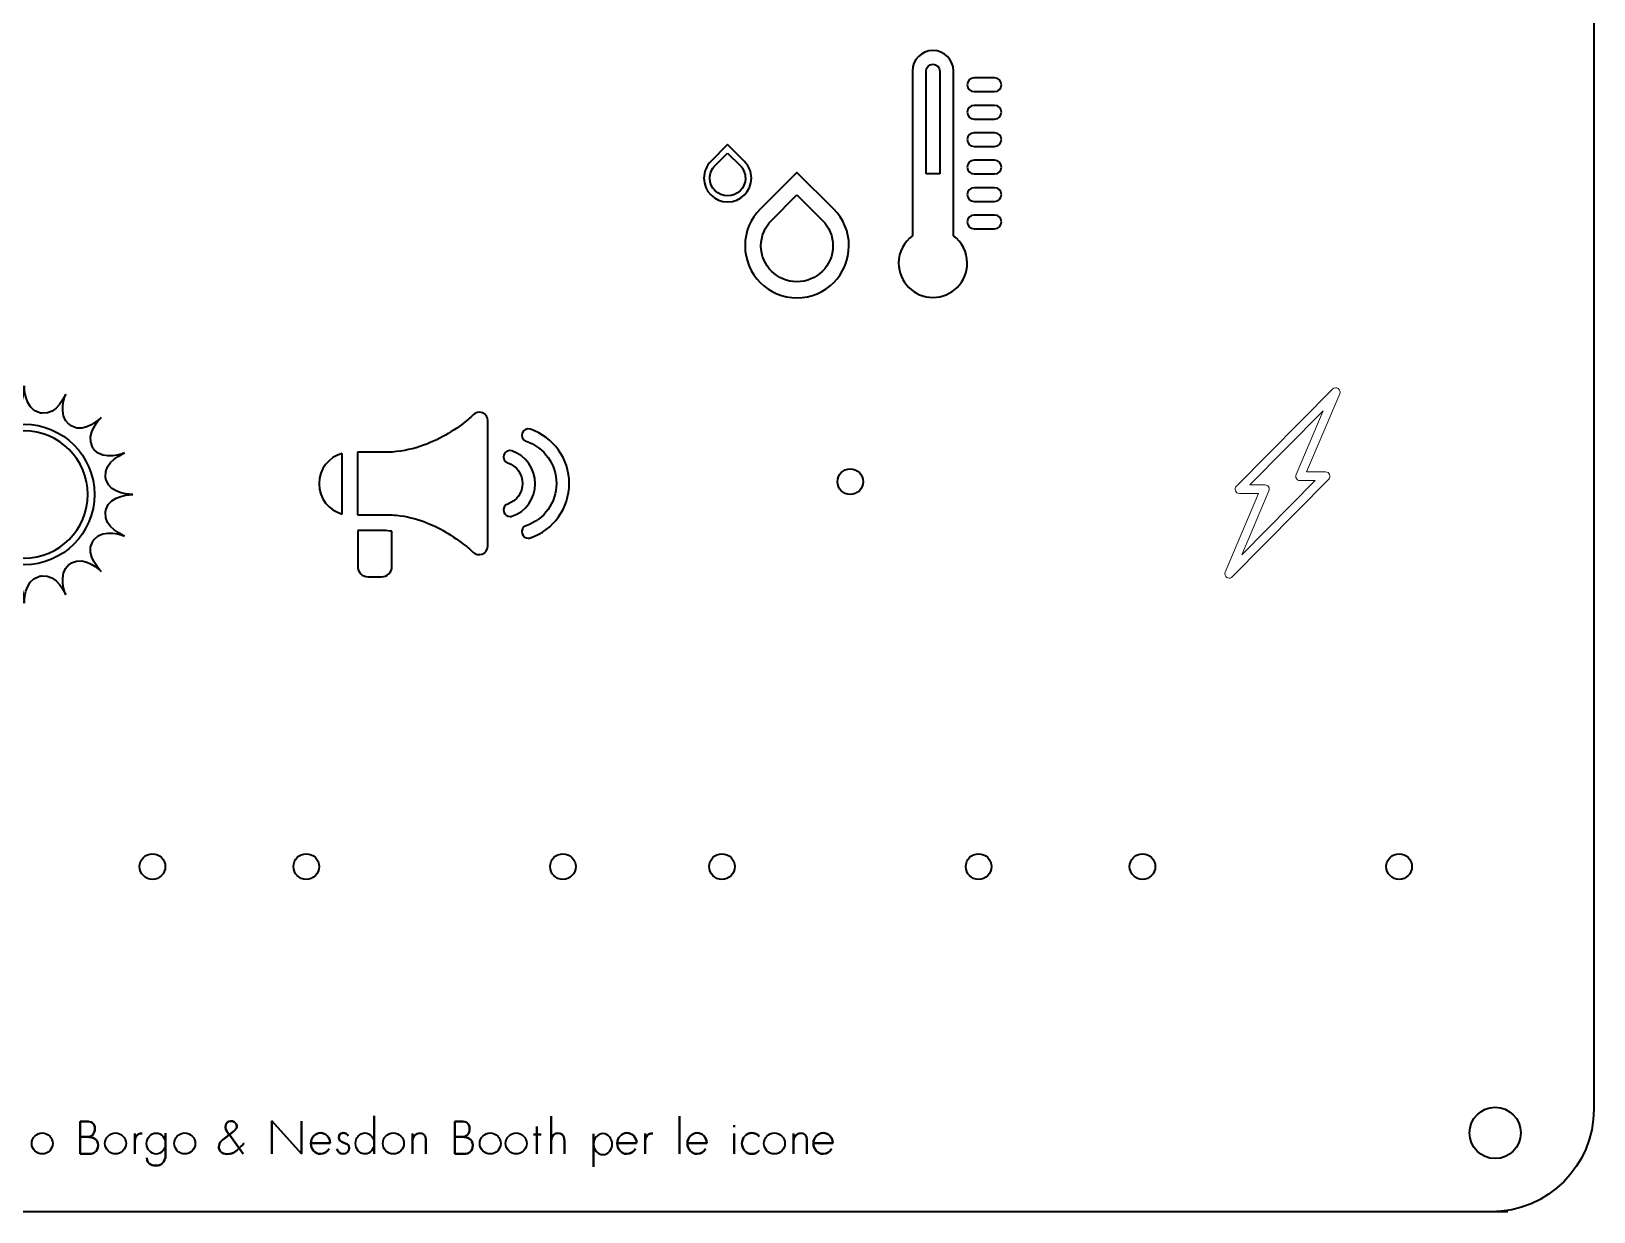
# Model space of a CAD drawing. Header units: inches. Extents: x 0 to 9.7, y -5.9 to 6.4.
# Drawn here: x 4.861 to 9.654, y -5.906 to -2.283 of the extents above; entities that cross this region are included whole.
import ezdxf

# ---------------------------------------------------------------- set-up
doc = ezdxf.new("R2010")
doc.units = ezdxf.units.IN
doc.header["$MEASUREMENT"] = 0
doc.layers.add('Livello 1', color=7, linetype='Continuous')

# ---------------------------------------------------------------- blocks, each defined once
blk = doc.blocks.new('block 3')
at = {"layer": 'Livello 1', "color": 250, "lineweight": 35}
for points in [[(7.5639, -2.4055), (7.5639, -2.9107)], [(7.606, -2.7212), (7.606, -2.4055)], [(7.6481, -2.4055), (7.6481, -2.7212)], [(7.6902, -2.9107), (7.6902, -2.4055)], [(7.8164, -2.4265), (7.7533, -2.4265)], [(7.7533, -2.4686), (7.8164, -2.4686)], [(7.8164, -2.5107), (7.7533, -2.5107)], [(7.7533, -2.5528), (7.8164, -2.5528)], [(6.9971, -2.6311), (6.9457, -2.6826)], [(7.0486, -2.6826), (6.9971, -2.6311)], [(7.8164, -2.5949), (7.7533, -2.5949)], [(6.9587, -2.6956), (6.9971, -2.6571)], [(6.9971, -2.6571), (7.0356, -2.6956)], [(7.7533, -2.637), (7.8164, -2.637)], [(7.8164, -2.6791), (7.7533, -2.6791)], [(7.2099, -2.7163), (7.0973, -2.8289)], [(7.3225, -2.8289), (7.2099, -2.7163)], [(7.6481, -2.7212), (7.606, -2.7212)], [(7.7533, -2.7212), (7.8164, -2.7212)], [(7.8164, -2.7633), (7.7533, -2.7633)], [(7.132, -2.8635), (7.2099, -2.7856)], [(7.2099, -2.7856), (7.2879, -2.8635)], [(7.7533, -2.8054), (7.8164, -2.8054)], [(7.8164, -2.8474), (7.7533, -2.8474)], [(7.7533, -2.8895), (7.8164, -2.8895)]]:
    blk.add_lwpolyline(points, dxfattribs=at)
for points in [[(7.627, -2.3424), (7.5922, -2.3424), (7.5639, -2.3707), (7.5639, -2.4055)], [(7.6902, -2.4055), (7.6902, -2.3707), (7.6618, -2.3424), (7.627, -2.3424)], [(7.606, -2.4055), (7.606, -2.3939), (7.6154, -2.3845), (7.627, -2.3845)], [(7.627, -2.3845), (7.6386, -2.3845), (7.6481, -2.3939), (7.6481, -2.4055)], [(7.7533, -2.4265), (7.7417, -2.4265), (7.7322, -2.436), (7.7322, -2.4476)], [(7.8375, -2.4476), (7.8375, -2.436), (7.8281, -2.4265), (7.8164, -2.4265)], [(7.7322, -2.4476), (7.7322, -2.4592), (7.7417, -2.4686), (7.7533, -2.4686)], [(7.8164, -2.4686), (7.8281, -2.4686), (7.8375, -2.4592), (7.8375, -2.4476)], [(7.7533, -2.5107), (7.7417, -2.5107), (7.7322, -2.5201), (7.7322, -2.5318)], [(7.7322, -2.5318), (7.7322, -2.5434), (7.7417, -2.5528), (7.7533, -2.5528)], [(7.8375, -2.5318), (7.8375, -2.5201), (7.8281, -2.5107), (7.8164, -2.5107)], [(7.8164, -2.5528), (7.8281, -2.5528), (7.8375, -2.5434), (7.8375, -2.5318)], [(7.7533, -2.5949), (7.7417, -2.5949), (7.7322, -2.6043), (7.7322, -2.6159)], [(7.7322, -2.6159), (7.7322, -2.6276), (7.7417, -2.637), (7.7533, -2.637)], [(7.8375, -2.6159), (7.8375, -2.6043), (7.8281, -2.5949), (7.8164, -2.5949)], [(7.8164, -2.637), (7.8281, -2.637), (7.8375, -2.6276), (7.8375, -2.6159)], [(6.9457, -2.6826), (6.9319, -2.6963), (6.9243, -2.7146), (6.9243, -2.7341)], [(7.07, -2.7341), (7.07, -2.7146), (7.0624, -2.6963), (7.0486, -2.6826)], [(7.7533, -2.6791), (7.7417, -2.6791), (7.7322, -2.6885), (7.7322, -2.7001)], [(7.8375, -2.7001), (7.8375, -2.6885), (7.8281, -2.6791), (7.8164, -2.6791)], [(6.9426, -2.7341), (6.9426, -2.7196), (6.9483, -2.7059), (6.9587, -2.6956)], [(7.0356, -2.6956), (7.0459, -2.7059), (7.0516, -2.7196), (7.0516, -2.7341)], [(7.7322, -2.7001), (7.7322, -2.7118), (7.7417, -2.7212), (7.7533, -2.7212)], [(7.8164, -2.7212), (7.8281, -2.7212), (7.8375, -2.7118), (7.8375, -2.7001)], [(6.9243, -2.7341), (6.9243, -2.7743), (6.9569, -2.807), (6.9971, -2.807)], [(6.9971, -2.7886), (6.9671, -2.7886), (6.9426, -2.7642), (6.9426, -2.7341)], [(6.9971, -2.807), (7.0373, -2.807), (7.07, -2.7743), (7.07, -2.7341)], [(7.0516, -2.7341), (7.0516, -2.7642), (7.0272, -2.7886), (6.9971, -2.7886)], [(7.7533, -2.7633), (7.7417, -2.7633), (7.7322, -2.7727), (7.7322, -2.7843)], [(7.8375, -2.7843), (7.8375, -2.7727), (7.8281, -2.7633), (7.8164, -2.7633)], [(7.7322, -2.7843), (7.7322, -2.7959), (7.7417, -2.8054), (7.7533, -2.8054)], [(7.8164, -2.8054), (7.8281, -2.8054), (7.8375, -2.7959), (7.8375, -2.7843)], [(7.0973, -2.8289), (7.0672, -2.859), (7.0505, -2.899), (7.0505, -2.9417)], [(7.0995, -2.9417), (7.0995, -2.9122), (7.1111, -2.8844), (7.132, -2.8635)], [(7.2879, -2.8635), (7.3088, -2.8844), (7.3203, -2.9122), (7.3203, -2.9417)], [(7.3693, -2.9417), (7.3693, -2.899), (7.3527, -2.859), (7.3225, -2.8289)], [(7.7533, -2.8474), (7.7417, -2.8474), (7.7322, -2.8569), (7.7322, -2.8685)], [(7.7322, -2.8685), (7.7322, -2.8801), (7.7417, -2.8895), (7.7533, -2.8895)], [(7.8375, -2.8685), (7.8375, -2.8569), (7.8281, -2.8474), (7.8164, -2.8474)], [(7.8164, -2.8895), (7.8281, -2.8895), (7.8375, -2.8801), (7.8375, -2.8685)], [(7.5639, -2.9107), (7.5384, -2.9299), (7.5218, -2.9604), (7.5218, -2.9948)], [(7.7322, -2.9948), (7.7322, -2.9604), (7.7157, -2.9299), (7.6902, -2.9107)], [(7.0505, -2.9417), (7.0505, -3.0296), (7.1221, -3.1011), (7.2099, -3.1011)], [(7.2099, -3.0521), (7.1491, -3.0521), (7.0995, -3.0026), (7.0995, -2.9417)], [(7.2099, -3.1011), (7.2978, -3.1011), (7.3693, -3.0296), (7.3693, -2.9417)], [(7.3203, -2.9417), (7.3203, -3.0025), (7.2708, -3.0521), (7.2099, -3.0521)], [(7.5218, -2.9948), (7.5218, -3.0529), (7.5689, -3.1), (7.627, -3.1)], [(7.627, -3.1), (7.6851, -3.1), (7.7322, -3.0529), (7.7322, -2.9948)], [(7.3341, -3.6654), (7.3341, -3.6436), (7.3518, -3.626), (7.3735, -3.626)], [(7.3735, -3.626), (7.3953, -3.626), (7.4129, -3.6436), (7.4129, -3.6654)], [(7.3735, -3.7047), (7.3518, -3.7047), (7.3341, -3.6871), (7.3341, -3.6654)], [(7.4129, -3.6654), (7.4129, -3.6871), (7.3953, -3.7047), (7.3735, -3.7047)], [(6.9404, -4.8465), (6.9404, -4.8247), (6.9581, -4.8071), (6.9798, -4.8071)], [(6.9798, -4.8071), (7.0016, -4.8071), (7.0192, -4.8247), (7.0192, -4.8465)], [(7.7278, -4.8465), (7.7278, -4.8247), (7.7455, -4.8071), (7.7672, -4.8071)], [(7.7672, -4.8071), (7.789, -4.8071), (7.8066, -4.8247), (7.8066, -4.8465)], [(6.9798, -4.8858), (6.9581, -4.8858), (6.9404, -4.8682), (6.9404, -4.8465)], [(7.0192, -4.8465), (7.0192, -4.8682), (7.0016, -4.8858), (6.9798, -4.8858)], [(7.7672, -4.8858), (7.7455, -4.8858), (7.7278, -4.8682), (7.7278, -4.8465)], [(7.8066, -4.8465), (7.8066, -4.8682), (7.789, -4.8858), (7.7672, -4.8858)]]:
    blk.add_open_spline(points, degree=3, dxfattribs=at)
blk = doc.blocks.new('block 5')
at = {"layer": 'Livello 1', "color": 250, "lineweight": 35}
for points in [[(4.4057, -4.8465), (4.4057, -4.8247), (4.4234, -4.8071), (4.4451, -4.8071)], [(4.4451, -4.8071), (4.4668, -4.8071), (4.4845, -4.8247), (4.4845, -4.8465)], [(5.1931, -4.8465), (5.1931, -4.8247), (5.2108, -4.8071), (5.2325, -4.8071)], [(5.2325, -4.8071), (5.2542, -4.8071), (5.2719, -4.8247), (5.2719, -4.8465)], [(4.4451, -4.8858), (4.4234, -4.8858), (4.4057, -4.8682), (4.4057, -4.8465)], [(4.4845, -4.8465), (4.4845, -4.8682), (4.4668, -4.8858), (4.4451, -4.8858)], [(5.2325, -4.8858), (5.2108, -4.8858), (5.1931, -4.8682), (5.1931, -4.8465)], [(5.2719, -4.8465), (5.2719, -4.8682), (5.2542, -4.8858), (5.2325, -4.8858)]]:
    blk.add_open_spline(points, degree=3, dxfattribs=at)
blk = doc.blocks.new('block 6')
at = {"layer": 'Livello 1', "color": 250, "lineweight": 35}
for points in [[(4.7111, -3.3964), (4.7111, -3.3964), (4.7381, -3.4616), (4.7013, -3.4895)], [(4.7846, -3.4551), (4.7382, -3.4618), (4.7111, -3.3964), (4.7111, -3.3964)], [(4.8388, -3.371), (4.8388, -3.371), (4.8388, -3.4415), (4.7942, -3.4532)], [(4.8842, -3.4534), (4.8388, -3.4418), (4.8388, -3.371), (4.8388, -3.371)], [(4.9665, -3.3964), (4.9665, -3.3964), (4.9395, -3.4616), (4.8938, -3.4553)], [(4.9769, -3.4899), (4.9394, -3.4618), (4.9665, -3.3964), (4.9665, -3.3964)], [(4.6028, -3.4687), (4.6028, -3.4687), (4.6527, -3.5186), (4.6294, -3.5585)], [(4.6932, -3.4949), (4.6529, -3.5188), (4.6028, -3.4687), (4.6028, -3.4687)], [(4.6231, -3.7047), (4.6231, -3.5858), (4.7199, -3.489), (4.8388, -3.489)], [(4.6976, -3.4923), (4.6961, -3.4931), (4.6946, -3.494), (4.6932, -3.4949)], [(4.7013, -3.4895), (4.7001, -3.4904), (4.6989, -3.4913), (4.6976, -3.4923)], [(4.7897, -3.4544), (4.788, -3.4546), (4.7862, -3.4549), (4.7846, -3.4551)], [(4.7942, -3.4532), (4.7927, -3.4536), (4.7912, -3.454), (4.7897, -3.4544)], [(4.8388, -3.489), (4.9577, -3.489), (5.0545, -3.5858), (5.0545, -3.7047)], [(4.8892, -3.4547), (4.8875, -3.4542), (4.8858, -3.4538), (4.8842, -3.4534)], [(4.8938, -3.4553), (4.8923, -3.4551), (4.8908, -3.4549), (4.8892, -3.4547)], [(4.9812, -3.4931), (4.9798, -3.492), (4.9783, -3.4909), (4.9769, -3.4899)], [(4.9851, -3.4953), (4.9838, -3.4946), (4.9825, -3.4938), (4.9812, -3.4931)], [(5.0748, -3.4687), (5.0748, -3.4687), (5.0249, -3.5186), (4.9851, -3.4953)], [(5.0486, -3.5591), (5.0247, -3.5188), (5.0748, -3.4687), (5.0748, -3.4687)], [(4.8388, -3.5094), (4.7311, -3.5094), (4.6434, -3.597), (4.6434, -3.7047)], [(5.0341, -3.7047), (5.0341, -3.597), (4.9465, -3.5094), (4.8388, -3.5094)], [(4.6239, -3.5666), (4.5959, -3.6041), (4.5305, -3.577), (4.5305, -3.577)], [(4.5305, -3.577), (4.5305, -3.577), (4.5957, -3.604), (4.5894, -3.6497)], [(4.6269, -3.5626), (4.6259, -3.5639), (4.6249, -3.5653), (4.6239, -3.5666)], [(4.6294, -3.5585), (4.6286, -3.5598), (4.6278, -3.5612), (4.6269, -3.5626)], [(5.0512, -3.5634), (5.0503, -3.562), (5.0495, -3.5605), (5.0486, -3.5591)], [(5.0541, -3.5672), (5.0531, -3.566), (5.0522, -3.5647), (5.0512, -3.5634)], [(5.1471, -3.577), (5.1471, -3.577), (5.0819, -3.604), (5.0541, -3.5672)], [(5.0884, -3.6505), (5.0817, -3.6041), (5.1471, -3.577), (5.1471, -3.577)], [(4.5875, -3.6593), (4.5759, -3.7047), (4.5051, -3.7047), (4.5051, -3.7047)], [(4.5887, -3.6543), (4.5883, -3.656), (4.5879, -3.6577), (4.5875, -3.6593)], [(4.5894, -3.6497), (4.5892, -3.6513), (4.5889, -3.6528), (4.5887, -3.6543)], [(5.0891, -3.6556), (5.0889, -3.6539), (5.0886, -3.6522), (5.0884, -3.6505)], [(5.0903, -3.6601), (5.0899, -3.6586), (5.0895, -3.6571), (5.0891, -3.6556)], [(5.1725, -3.7047), (5.1725, -3.7047), (5.102, -3.7047), (5.0903, -3.6601)], [(4.5051, -3.7047), (4.5051, -3.7047), (4.5756, -3.7047), (4.5873, -3.7494)], [(4.8388, -3.9204), (4.7199, -3.9204), (4.6231, -3.8236), (4.6231, -3.7047)], [(4.6434, -3.7047), (4.6434, -3.8125), (4.7311, -3.9001), (4.8388, -3.9001)], [(4.8388, -3.9001), (4.9465, -3.9001), (5.0341, -3.8125), (5.0341, -3.7047)], [(5.0545, -3.7047), (5.0545, -3.8237), (4.9577, -3.9204), (4.8388, -3.9204)], [(5.0901, -3.7501), (5.1017, -3.7047), (5.1725, -3.7047), (5.1725, -3.7047)], [(4.5892, -3.759), (4.5959, -3.8053), (4.5305, -3.8324), (4.5305, -3.8324)], [(4.5873, -3.7494), (4.5877, -3.7509), (4.5881, -3.7524), (4.5885, -3.7539)], [(4.5885, -3.7539), (4.5887, -3.7556), (4.589, -3.7573), (4.5892, -3.759)], [(5.1471, -3.8324), (5.1471, -3.8324), (5.0819, -3.8054), (5.0882, -3.7597)], [(5.0882, -3.7597), (5.0884, -3.7582), (5.0887, -3.7566), (5.0889, -3.7551)], [(5.0889, -3.7551), (5.0893, -3.7534), (5.0897, -3.7518), (5.0901, -3.7501)], [(4.5305, -3.8324), (4.5305, -3.8324), (4.5957, -3.8054), (4.6235, -3.8422)], [(5.0537, -3.8429), (5.0817, -3.8053), (5.1471, -3.8324), (5.1471, -3.8324)], [(4.629, -3.8504), (4.6529, -3.8906), (4.6028, -3.9407), (4.6028, -3.9407)], [(4.6235, -3.8422), (4.6245, -3.8435), (4.6254, -3.8447), (4.6264, -3.846)], [(4.6264, -3.846), (4.6272, -3.8474), (4.6281, -3.8489), (4.629, -3.8504)], [(5.0748, -3.9407), (5.0748, -3.9407), (5.0249, -3.8908), (5.0482, -3.851)], [(5.0482, -3.851), (5.049, -3.8497), (5.0498, -3.8483), (5.0506, -3.847)], [(5.0506, -3.847), (5.0516, -3.8456), (5.0526, -3.8442), (5.0537, -3.8429)], [(4.6028, -3.9407), (4.6028, -3.9407), (4.6527, -3.8908), (4.6925, -3.9141)], [(4.6925, -3.9141), (4.6939, -3.9149), (4.6953, -3.9157), (4.6966, -3.9166)], [(4.6966, -3.9166), (4.698, -3.9176), (4.6993, -3.9186), (4.7007, -3.9196)], [(4.7007, -3.9196), (4.7382, -3.9476), (4.7111, -4.013), (4.7111, -4.013)], [(4.9665, -4.013), (4.9665, -4.013), (4.9395, -3.9479), (4.9763, -3.92)], [(4.9763, -3.92), (4.9775, -3.919), (4.9788, -3.9181), (4.98, -3.9172)], [(4.98, -3.9172), (4.9815, -3.9163), (4.9829, -3.9154), (4.9844, -3.9146)], [(4.9844, -3.9146), (5.0247, -3.8906), (5.0748, -3.9407), (5.0748, -3.9407)], [(4.7111, -4.013), (4.7111, -4.013), (4.7381, -3.9479), (4.7838, -3.9542)], [(4.7838, -3.9542), (4.7853, -3.9544), (4.7868, -3.9546), (4.7884, -3.9548)], [(4.7884, -3.9548), (4.79, -3.9552), (4.7917, -3.9557), (4.7934, -3.9561)], [(4.7934, -3.9561), (4.8388, -3.9676), (4.8388, -4.0384), (4.8388, -4.0384)], [(4.8388, -4.0384), (4.8388, -4.0384), (4.8388, -3.9679), (4.8834, -3.9562)], [(4.8834, -3.9562), (4.8849, -3.9558), (4.8864, -3.9554), (4.8879, -3.955)], [(4.8879, -3.955), (4.8897, -3.9548), (4.8913, -3.9546), (4.8931, -3.9543)], [(4.8931, -3.9543), (4.9394, -3.9476), (4.9665, -4.013), (4.9665, -4.013)]]:
    blk.add_open_spline(points, degree=3, dxfattribs=at)
blk = doc.blocks.new('block 4')
at = {"layer": 'Livello 1'}
for name in ['block 6', 'block 5']:
    blk.add_blockref(name, (0, 0), dxfattribs=at)
blk = doc.blocks.new('block 7')
at = {"layer": 'Livello 1', "color": 250, "lineweight": 35}
for points in [[(6.2161, -3.4602), (6.2153, -3.461)], [(6.2161, -3.4602), (6.2161, -3.4602)], [(6.2613, -3.8626), (6.2613, -3.4789)], [(5.8145, -3.7646), (5.8145, -3.5787)], [(5.8614, -3.5744), (5.8614, -3.7671)], [(5.9688, -3.5744), (5.8614, -3.5744)], [(5.9688, -3.5744), (5.9688, -3.5744)], [(5.7437, -3.6708), (5.7437, -3.6716)], [(5.7437, -3.6708), (5.7437, -3.6708)], [(5.7437, -3.6716), (5.7437, -3.6725)], [(5.7437, -3.6725), (5.7437, -3.6725)], [(5.8614, -3.7671), (5.968, -3.7671)], [(5.968, -3.7671), (5.968, -3.7671)], [(5.8623, -3.8149), (5.8623, -3.9257)], [(5.9416, -3.8149), (5.8623, -3.8149)], [(5.9416, -3.8149), (5.9416, -3.8149)], [(5.9671, -3.9257), (5.9671, -3.8175)], [(6.2144, -3.8806), (6.2153, -3.8814)], [(6.2153, -3.8814), (6.2153, -3.8814)], [(5.8938, -3.9573), (5.9356, -3.9573)]]:
    blk.add_lwpolyline(points, dxfattribs=at)
for points in [[(6.2451, -3.4542), (6.2349, -3.4499), (6.2238, -3.4525), (6.2161, -3.4602)], [(6.1974, -3.4772), (6.1846, -3.4883), (6.165, -3.5028), (6.1402, -3.5173)], [(6.2119, -3.4644), (6.2084, -3.4678), (6.2033, -3.4721), (6.1974, -3.4772)], [(6.2153, -3.461), (6.2144, -3.4619), (6.2136, -3.4627), (6.2119, -3.4644)], [(6.2613, -3.4789), (6.2622, -3.4678), (6.2553, -3.4585), (6.2451, -3.4542)], [(6.1402, -3.5173), (6.0967, -3.5437), (6.0371, -3.5693), (5.9688, -3.5744)], [(6.367, -3.5165), (6.3636, -3.5267), (6.3688, -3.5378), (6.379, -3.5412)], [(6.3918, -3.5045), (6.3815, -3.5011), (6.3705, -3.5062), (6.367, -3.5165)], [(6.379, -3.5412), (6.4344, -3.5599), (6.4719, -3.612), (6.4719, -3.6708)], [(6.5112, -3.6708), (6.5112, -3.5949), (6.4634, -3.5292), (6.3918, -3.5045)], [(5.8145, -3.5787), (5.7736, -3.5898), (5.7437, -3.6264), (5.7437, -3.6708)], [(6.3108, -3.583), (6.3074, -3.5932), (6.3125, -3.6043), (6.3227, -3.6077)], [(6.3355, -3.571), (6.3253, -3.5676), (6.3142, -3.5727), (6.3108, -3.583)], [(6.4071, -3.6716), (6.4071, -3.6264), (6.3781, -3.5855), (6.3355, -3.571)], [(6.3227, -3.6077), (6.35, -3.6171), (6.3679, -3.6426), (6.3679, -3.6708)], [(5.7437, -3.6725), (5.7437, -3.7168), (5.7736, -3.7535), (5.8145, -3.7646)], [(6.3679, -3.6708), (6.3679, -3.6989), (6.35, -3.7245), (6.3227, -3.7339)], [(6.3355, -3.7714), (6.3781, -3.7578), (6.4071, -3.7168), (6.4071, -3.6716)], [(6.4719, -3.6708), (6.4719, -3.7296), (6.4344, -3.7816), (6.379, -3.8004)], [(6.3918, -3.8379), (6.4634, -3.8132), (6.5112, -3.7467), (6.5112, -3.6708)], [(6.3227, -3.7339), (6.3125, -3.7373), (6.3074, -3.7484), (6.3108, -3.7586)], [(5.968, -3.7671), (5.9765, -3.768), (5.985, -3.7688), (5.9936, -3.7697)], [(5.9936, -3.7697), (6.0516, -3.7782), (6.1019, -3.8013), (6.1394, -3.8243)], [(6.3108, -3.7586), (6.3133, -3.7671), (6.321, -3.7723), (6.3295, -3.7723)], [(6.3295, -3.7723), (6.3312, -3.7723), (6.3338, -3.7723), (6.3355, -3.7714)], [(5.9671, -3.8175), (5.9586, -3.8166), (5.9501, -3.8157), (5.9416, -3.8149)], [(6.1394, -3.8243), (6.1633, -3.8388), (6.1829, -3.8541), (6.1965, -3.8643)], [(6.379, -3.8004), (6.3688, -3.8038), (6.3636, -3.8149), (6.367, -3.8251)], [(6.367, -3.8251), (6.3696, -3.8337), (6.3773, -3.8388), (6.3858, -3.8388)], [(6.1965, -3.8643), (6.2033, -3.8695), (6.2084, -3.8746), (6.211, -3.8771)], [(6.211, -3.8771), (6.2127, -3.8788), (6.2136, -3.8797), (6.2144, -3.8806)], [(6.2153, -3.8814), (6.2229, -3.8891), (6.234, -3.8916), (6.2443, -3.8874)], [(6.2443, -3.8874), (6.2545, -3.8831), (6.2613, -3.8737), (6.2613, -3.8626)], [(6.3858, -3.8388), (6.3875, -3.8388), (6.3901, -3.8388), (6.3918, -3.8379)], [(5.8623, -3.9257), (5.8623, -3.9428), (5.8759, -3.9573), (5.8938, -3.9573)], [(5.9356, -3.9573), (5.9526, -3.9573), (5.9671, -3.9436), (5.9671, -3.9257)], [(5.665, -4.8465), (5.665, -4.8247), (5.6826, -4.8071), (5.7044, -4.8071)], [(5.7044, -4.8071), (5.7261, -4.8071), (5.7437, -4.8247), (5.7437, -4.8465)], [(6.4524, -4.8465), (6.4524, -4.8247), (6.47, -4.8071), (6.4918, -4.8071)], [(6.4918, -4.8071), (6.5135, -4.8071), (6.5311, -4.8247), (6.5311, -4.8465)], [(5.7044, -4.8858), (5.6826, -4.8858), (5.665, -4.8682), (5.665, -4.8465)], [(5.7437, -4.8465), (5.7437, -4.8682), (5.7261, -4.8858), (5.7044, -4.8858)], [(6.4918, -4.8858), (6.47, -4.8858), (6.4524, -4.8682), (6.4524, -4.8465)], [(6.5311, -4.8465), (6.5311, -4.8682), (6.5135, -4.8858), (6.4918, -4.8858)]]:
    blk.add_open_spline(points, degree=3, dxfattribs=at)
blk = doc.blocks.new('block 8')
at = {"layer": 'Livello 1', "color": 250, "lineweight": 35}
blk.add_lwpolyline([(9.6545, -0.315), (9.6545, -5.5906)], dxfattribs=at)
for points in [[(9.2732, -5.6638), (9.2732, -5.6203), (9.3085, -5.585), (9.352, -5.585)], [(9.6545, -5.5906), (9.6545, -5.7645), (9.5135, -5.9056), (9.3395, -5.9056)], [(9.352, -5.585), (9.3955, -5.585), (9.4307, -5.6203), (9.4307, -5.6638)], [(9.352, -5.7425), (9.3085, -5.7425), (9.2732, -5.7073), (9.2732, -5.6638)], [(9.4307, -5.6638), (9.4307, -5.7073), (9.3955, -5.7425), (9.352, -5.7425)]]:
    blk.add_open_spline(points, degree=3, dxfattribs=at)
blk = doc.blocks.new('block 9')
at = {"layer": 'Livello 1', "lineweight": 0}
for points, knots in [([(8.5287, -3.9591), (8.5309, -3.9606), (8.5335, -3.9613), (8.536, -3.9613), (8.5395, -3.9613), (8.5429, -3.96), (8.5454, -3.9574), (8.5454, -3.9574), (8.8413, -3.658), (8.8413, -3.658), (8.845, -3.6542), (8.8461, -3.6486), (8.8441, -3.6436), (8.842, -3.6387), (8.8372, -3.6355), (8.8319, -3.6355), (8.8319, -3.6355), (8.7732, -3.6355), (8.7732, -3.6355), (8.7732, -3.6355), (8.8753, -3.3955), (8.8753, -3.3955), (8.8778, -3.3897), (8.8758, -3.3829), (8.8705, -3.3794), (8.8652, -3.3758), (8.8582, -3.3765), (8.8537, -3.381), (8.8537, -3.381), (8.5579, -3.6791), (8.5579, -3.6791), (8.5541, -3.6829), (8.553, -3.6886), (8.5551, -3.6935), (8.5571, -3.6984), (8.5619, -3.7016), (8.5673, -3.7016), (8.5673, -3.7016), (8.626, -3.7016), (8.626, -3.7016), (8.626, -3.7016), (8.5238, -3.943), (8.5238, -3.943), (8.5214, -3.9488), (8.5234, -3.9556), (8.5287, -3.9591)], [0, 0, 0, 0, 1, 1, 1, 2, 2, 2, 3, 3, 3, 4, 4, 4, 5, 5, 5, 6, 6, 6, 7, 7, 7, 8, 8, 8, 9, 9, 9, 10, 10, 10, 11, 11, 11, 12, 12, 12, 13, 13, 13, 14, 14, 14, 15, 15, 15, 15]), ([(8.5751, -3.8898), (8.5751, -3.8898), (8.8002, -3.662), (8.8002, -3.662), (8.8002, -3.662), (8.7532, -3.662), (8.7532, -3.662), (8.7488, -3.662), (8.7446, -3.6597), (8.7422, -3.656), (8.7397, -3.6523), (8.7393, -3.6477), (8.741, -3.6436), (8.741, -3.6436), (8.824, -3.4485), (8.824, -3.4485), (8.824, -3.4485), (8.599, -3.6752), (8.599, -3.6752), (8.599, -3.6752), (8.6459, -3.6752), (8.6459, -3.6752), (8.6503, -3.6752), (8.6545, -3.6774), (8.6569, -3.6811), (8.6594, -3.6848), (8.6598, -3.6895), (8.6581, -3.6936), (8.6581, -3.6936), (8.5751, -3.8898), (8.5751, -3.8898)], [0, 0, 0, 0, 1, 1, 1, 2, 2, 2, 3, 3, 3, 4, 4, 4, 5, 5, 5, 6, 6, 6, 7, 7, 7, 8, 8, 8, 9, 9, 9, 10, 10, 10, 10])]:
    blk.add_open_spline(points, degree=3, knots=knots, dxfattribs=at)

msp = doc.modelspace()

# ---------------------------------------------------------------- linework, layer by layer
at = {"layer": 'Livello 1', "color": 250, "lineweight": 35}
for points in [[(5.0103, -5.6284), (5.0316, -5.6284)], [(5.0103, -5.7282), (5.0103, -5.6284)], [(5.0103, -5.6284), (5.0103, -5.7282)], [(5.0316, -5.6284), (5.0103, -5.6284)], [(5.5982, -5.627), (5.5982, -5.7275)], [(5.6896, -5.7282), (5.5982, -5.627)], [(5.5982, -5.627), (5.6896, -5.7282)], [(5.5982, -5.7275), (5.5982, -5.627)], [(5.6896, -5.6277), (5.6896, -5.7282)], [(5.6896, -5.7282), (5.6896, -5.6277)], [(5.9129, -5.7275), (5.9129, -5.6112)], [(5.9129, -5.6112), (5.9129, -5.7275)], [(6.1602, -5.6284), (6.1814, -5.6284)], [(6.1602, -5.7282), (6.1602, -5.6284)], [(6.1602, -5.6284), (6.1602, -5.7282)], [(6.1814, -5.6284), (6.1602, -5.6284)], [(6.4116, -5.6438), (6.4116, -5.6684)], [(6.4116, -5.6684), (6.4116, -5.6438)], [(6.4556, -5.7282), (6.4556, -5.612)], [(6.4556, -5.612), (6.4556, -5.7282)], [(6.8497, -5.7282), (6.8497, -5.612)], [(6.8497, -5.612), (6.8497, -5.7282)], [(7.0168, -5.6394), (7.0168, -5.646)], [(7.0168, -5.646), (7.0168, -5.6394)], [(5.0103, -5.676), (5.031, -5.676)], [(5.031, -5.676), (5.0103, -5.676)], [(5.0103, -5.676), (5.031, -5.676)], [(5.031, -5.676), (5.0103, -5.676)], [(5.178, -5.6653), (5.178, -5.7282)], [(5.178, -5.7282), (5.178, -5.6653)], [(5.2728, -5.6649), (5.2728, -5.7285)], [(5.2728, -5.7285), (5.2728, -5.6649)], [(5.4495, -5.6835), (5.4825, -5.6585)], [(5.4825, -5.6585), (5.4495, -5.6835)], [(5.5107, -5.7282), (5.4698, -5.671)], [(5.4698, -5.671), (5.5107, -5.7282)], [(5.7184, -5.6947), (5.7778, -5.6947)], [(5.7778, -5.6947), (5.7184, -5.6947)], [(5.8138, -5.6907), (5.8272, -5.6971)], [(5.8272, -5.6971), (5.8138, -5.6907)], [(6.0306, -5.7282), (6.0306, -5.6653)], [(6.0306, -5.6653), (6.0306, -5.7282)], [(6.1602, -5.676), (6.1809, -5.676)], [(6.1809, -5.676), (6.1602, -5.676)], [(6.1602, -5.676), (6.1809, -5.676)], [(6.1809, -5.676), (6.1602, -5.676)], [(6.4016, -5.6684), (6.4116, -5.6684)], [(6.4116, -5.6684), (6.4016, -5.6684)], [(6.4116, -5.7282), (6.4116, -5.6684)], [(6.4116, -5.6684), (6.4116, -5.7282)], [(6.4248, -5.6684), (6.4116, -5.6684)], [(6.4116, -5.6684), (6.4248, -5.6684)], [(6.4964, -5.7282), (6.4964, -5.6885)], [(6.4964, -5.6885), (6.4964, -5.7282)], [(6.5856, -5.6666), (6.5856, -5.7673)], [(6.5856, -5.7673), (6.5856, -5.6666)], [(6.6584, -5.6947), (6.7178, -5.6947)], [(6.7178, -5.6947), (6.6584, -5.6947)], [(6.7442, -5.6653), (6.7442, -5.7282)], [(6.7442, -5.7282), (6.7442, -5.6653)], [(6.8739, -5.6947), (6.9333, -5.6947)], [(6.9333, -5.6947), (6.8739, -5.6947)], [(7.0168, -5.6653), (7.0168, -5.7282)], [(7.0168, -5.7282), (7.0168, -5.6653)], [(7.1997, -5.6653), (7.1997, -5.7282)], [(7.1997, -5.7282), (7.1997, -5.6653)], [(7.2606, -5.6947), (7.32, -5.6947)], [(7.32, -5.6947), (7.2606, -5.6947)], [(5.04, -5.7282), (5.0103, -5.7282)], [(5.0103, -5.7282), (5.04, -5.7282)], [(6.1899, -5.7282), (6.1602, -5.7282)], [(6.1602, -5.7282), (6.1899, -5.7282)], [(9.3913, -5.9056), (0.315, -5.9056)]]:
    msp.add_lwpolyline(points, dxfattribs=at)
for points in [[(8.2306, -4.8465), (8.2306, -4.8247), (8.2482, -4.8071), (8.27, -4.8071)], [(8.27, -4.8071), (8.2917, -4.8071), (8.3093, -4.8247), (8.3093, -4.8465)], [(9.018, -4.8465), (9.018, -4.8247), (9.0356, -4.8071), (9.0574, -4.8071)], [(9.0574, -4.8071), (9.0791, -4.8071), (9.0967, -4.8247), (9.0967, -4.8465)], [(8.27, -4.8858), (8.2482, -4.8858), (8.2306, -4.8682), (8.2306, -4.8465)], [(8.3093, -4.8465), (8.3093, -4.8682), (8.2917, -4.8858), (8.27, -4.8858)], [(9.0574, -4.8858), (9.0356, -4.8858), (9.018, -4.8682), (9.018, -4.8465)], [(9.0967, -4.8465), (9.0967, -4.8682), (9.0791, -4.8858), (9.0574, -4.8858)], [(5.0557, -5.6502), (5.0557, -5.6666), (5.0461, -5.676), (5.031, -5.676)], [(5.031, -5.676), (5.0461, -5.676), (5.0557, -5.6666), (5.0557, -5.6502)], [(5.0316, -5.6284), (5.0441, -5.6284), (5.0557, -5.6338), (5.0557, -5.6502)], [(5.0557, -5.6502), (5.0557, -5.6338), (5.0441, -5.6284), (5.0316, -5.6284)], [(5.4717, -5.6271), (5.4641, -5.6274), (5.4566, -5.6342), (5.4566, -5.6457)], [(5.4566, -5.6457), (5.4566, -5.6342), (5.4641, -5.6274), (5.4717, -5.6271)], [(5.4566, -5.6457), (5.4566, -5.6571), (5.4655, -5.6649), (5.4698, -5.671)], [(5.4698, -5.671), (5.4655, -5.6649), (5.4566, -5.6571), (5.4566, -5.6457)], [(5.4913, -5.643), (5.4913, -5.6323), (5.4795, -5.6269), (5.4717, -5.6271)], [(5.4717, -5.6271), (5.4795, -5.6269), (5.4913, -5.6323), (5.4913, -5.643)], [(5.4825, -5.6585), (5.4892, -5.6534), (5.4913, -5.6473), (5.4913, -5.643)], [(5.4913, -5.643), (5.4913, -5.6473), (5.4892, -5.6534), (5.4825, -5.6585)], [(6.2056, -5.6502), (6.2056, -5.6666), (6.196, -5.676), (6.1809, -5.676)], [(6.1809, -5.676), (6.196, -5.676), (6.2056, -5.6666), (6.2056, -5.6502)], [(6.1814, -5.6284), (6.1939, -5.6284), (6.2056, -5.6338), (6.2056, -5.6502)], [(6.2056, -5.6502), (6.2056, -5.6338), (6.1939, -5.6284), (6.1814, -5.6284)], [(4.8619, -5.696), (4.8619, -5.6782), (4.8765, -5.6638), (4.8942, -5.6638)], [(4.8619, -5.696), (4.8619, -5.6782), (4.8765, -5.6638), (4.8942, -5.6638)], [(4.8942, -5.7282), (4.8765, -5.7282), (4.8619, -5.7136), (4.8619, -5.696)], [(4.8942, -5.7282), (4.8765, -5.7282), (4.8619, -5.7136), (4.8619, -5.696)], [(4.8942, -5.6638), (4.912, -5.6638), (4.9266, -5.6782), (4.9266, -5.696)], [(4.8942, -5.6638), (4.912, -5.6638), (4.9266, -5.6782), (4.9266, -5.696)], [(4.9266, -5.696), (4.9266, -5.7136), (4.912, -5.7282), (4.8942, -5.7282)], [(4.9266, -5.696), (4.9266, -5.7136), (4.912, -5.7282), (4.8942, -5.7282)], [(5.031, -5.676), (5.0507, -5.676), (5.0656, -5.682), (5.0654, -5.7014)], [(5.0654, -5.7014), (5.0656, -5.682), (5.0507, -5.676), (5.031, -5.676)], [(5.0654, -5.7014), (5.0653, -5.721), (5.0517, -5.7282), (5.04, -5.7282)], [(5.04, -5.7282), (5.0517, -5.7282), (5.0653, -5.721), (5.0654, -5.7014)], [(5.0866, -5.696), (5.0866, -5.6782), (5.1012, -5.6638), (5.1189, -5.6638)], [(5.0866, -5.696), (5.0866, -5.6782), (5.1012, -5.6638), (5.1189, -5.6638)], [(5.1189, -5.7282), (5.1012, -5.7282), (5.0866, -5.7136), (5.0866, -5.696)], [(5.1189, -5.7282), (5.1012, -5.7282), (5.0866, -5.7136), (5.0866, -5.696)], [(5.1189, -5.6638), (5.1367, -5.6638), (5.1513, -5.6782), (5.1513, -5.696)], [(5.1189, -5.6638), (5.1367, -5.6638), (5.1513, -5.6782), (5.1513, -5.696)], [(5.1513, -5.696), (5.1513, -5.7136), (5.1367, -5.7282), (5.1189, -5.7282)], [(5.1513, -5.696), (5.1513, -5.7136), (5.1367, -5.7282), (5.1189, -5.7282)], [(5.2013, -5.6653), (5.1823, -5.6645), (5.178, -5.6831), (5.178, -5.6884)], [(5.178, -5.6884), (5.178, -5.6831), (5.1823, -5.6645), (5.2013, -5.6653)], [(5.2146, -5.6964), (5.2146, -5.6785), (5.2277, -5.6642), (5.2437, -5.6642)], [(5.2146, -5.6964), (5.2146, -5.6785), (5.2277, -5.6642), (5.2437, -5.6642)], [(5.2437, -5.7285), (5.2277, -5.7285), (5.2146, -5.7142), (5.2146, -5.6964)], [(5.2437, -5.7285), (5.2277, -5.7285), (5.2146, -5.7142), (5.2146, -5.6964)], [(5.2437, -5.6642), (5.2598, -5.6642), (5.2728, -5.6785), (5.2728, -5.6964)], [(5.2437, -5.6642), (5.2598, -5.6642), (5.2728, -5.6785), (5.2728, -5.6964)], [(5.2728, -5.6964), (5.2728, -5.7142), (5.2598, -5.7285), (5.2437, -5.7285)], [(5.2728, -5.6964), (5.2728, -5.7142), (5.2598, -5.7285), (5.2437, -5.7285)], [(5.2992, -5.696), (5.2992, -5.6782), (5.3138, -5.6638), (5.3316, -5.6638)], [(5.2992, -5.696), (5.2992, -5.6782), (5.3138, -5.6638), (5.3316, -5.6638)], [(5.3316, -5.7282), (5.3138, -5.7282), (5.2992, -5.7136), (5.2992, -5.696)], [(5.3316, -5.7282), (5.3138, -5.7282), (5.2992, -5.7136), (5.2992, -5.696)], [(5.3316, -5.6638), (5.3493, -5.6638), (5.3639, -5.6782), (5.3639, -5.696)], [(5.3316, -5.6638), (5.3493, -5.6638), (5.3639, -5.6782), (5.3639, -5.696)], [(5.3639, -5.696), (5.3639, -5.7136), (5.3493, -5.7282), (5.3316, -5.7282)], [(5.3639, -5.696), (5.3639, -5.7136), (5.3493, -5.7282), (5.3316, -5.7282)], [(5.4362, -5.7061), (5.4363, -5.6927), (5.446, -5.6863), (5.4495, -5.6835)], [(5.4495, -5.6835), (5.446, -5.6863), (5.4363, -5.6927), (5.4362, -5.7061)], [(5.5138, -5.6957), (5.5138, -5.6957), (5.4984, -5.7117), (5.4878, -5.7197)], [(5.4878, -5.7197), (5.4984, -5.7117), (5.5138, -5.6957), (5.5138, -5.6957)], [(5.7481, -5.6638), (5.7316, -5.6638), (5.7183, -5.6782), (5.7183, -5.6958)], [(5.7183, -5.6958), (5.7183, -5.6782), (5.7316, -5.6638), (5.7481, -5.6638)], [(5.7183, -5.6958), (5.7183, -5.7136), (5.7316, -5.7282), (5.7481, -5.7282)], [(5.7481, -5.7282), (5.7316, -5.7282), (5.7183, -5.7136), (5.7183, -5.6958)], [(5.7778, -5.6947), (5.7774, -5.6774), (5.7642, -5.6638), (5.7481, -5.6638)], [(5.7481, -5.6638), (5.7642, -5.6638), (5.7774, -5.6774), (5.7778, -5.6947)], [(5.8174, -5.6639), (5.8092, -5.6639), (5.8038, -5.6699), (5.8038, -5.6782)], [(5.8038, -5.6782), (5.8038, -5.6699), (5.8092, -5.6639), (5.8174, -5.6639)], [(5.8038, -5.6782), (5.8039, -5.6864), (5.8099, -5.6886), (5.8138, -5.6907)], [(5.8138, -5.6907), (5.8099, -5.6886), (5.8039, -5.6864), (5.8038, -5.6782)], [(5.8325, -5.6724), (5.8315, -5.6685), (5.8256, -5.6639), (5.8174, -5.6639)], [(5.8174, -5.6639), (5.8256, -5.6639), (5.8315, -5.6685), (5.8325, -5.6724)], [(5.8272, -5.6971), (5.8306, -5.6986), (5.8357, -5.7008), (5.8358, -5.7103)], [(5.8358, -5.7103), (5.8357, -5.7008), (5.8306, -5.6986), (5.8272, -5.6971)], [(5.8557, -5.696), (5.8557, -5.6782), (5.8685, -5.6636), (5.8843, -5.6636)], [(5.8557, -5.696), (5.8557, -5.6782), (5.8685, -5.6636), (5.8843, -5.6636)], [(5.8843, -5.7282), (5.8685, -5.7282), (5.8557, -5.7136), (5.8557, -5.696)], [(5.8843, -5.7282), (5.8685, -5.7282), (5.8557, -5.7136), (5.8557, -5.696)], [(5.8843, -5.6636), (5.9, -5.6636), (5.9129, -5.6782), (5.9129, -5.696)], [(5.8843, -5.6636), (5.9, -5.6636), (5.9129, -5.6782), (5.9129, -5.696)], [(5.9129, -5.696), (5.9129, -5.7136), (5.9, -5.7282), (5.8843, -5.7282)], [(5.9129, -5.696), (5.9129, -5.7136), (5.9, -5.7282), (5.8843, -5.7282)], [(5.9392, -5.696), (5.9392, -5.6782), (5.9538, -5.6638), (5.9716, -5.6638)], [(5.9392, -5.696), (5.9392, -5.6782), (5.9538, -5.6638), (5.9716, -5.6638)], [(5.9716, -5.7282), (5.9538, -5.7282), (5.9392, -5.7136), (5.9392, -5.696)], [(5.9716, -5.7282), (5.9538, -5.7282), (5.9392, -5.7136), (5.9392, -5.696)], [(5.9716, -5.6638), (5.9893, -5.6638), (6.0039, -5.6782), (6.0039, -5.696)], [(5.9716, -5.6638), (5.9893, -5.6638), (6.0039, -5.6782), (6.0039, -5.696)], [(6.0039, -5.696), (6.0039, -5.7136), (5.9893, -5.7282), (5.9716, -5.7282)], [(6.0039, -5.696), (6.0039, -5.7136), (5.9893, -5.7282), (5.9716, -5.7282)], [(6.0306, -5.6866), (6.031, -5.677), (6.0396, -5.6643), (6.052, -5.6643)], [(6.052, -5.6643), (6.0396, -5.6643), (6.031, -5.677), (6.0306, -5.6866)], [(6.071, -5.6838), (6.071, -5.6717), (6.0642, -5.6643), (6.052, -5.6643)], [(6.052, -5.6643), (6.0642, -5.6643), (6.071, -5.6717), (6.071, -5.6838)], [(6.071, -5.7282), (6.071, -5.7125), (6.071, -5.6993), (6.071, -5.6838)], [(6.071, -5.6838), (6.071, -5.6993), (6.071, -5.7125), (6.071, -5.7282)], [(6.1809, -5.676), (6.2006, -5.676), (6.2154, -5.682), (6.2153, -5.7014)], [(6.2153, -5.7014), (6.2154, -5.682), (6.2006, -5.676), (6.1809, -5.676)], [(6.2153, -5.7014), (6.2152, -5.721), (6.2016, -5.7282), (6.1899, -5.7282)], [(6.1899, -5.7282), (6.2016, -5.7282), (6.2152, -5.721), (6.2153, -5.7014)], [(6.2364, -5.696), (6.2364, -5.6782), (6.251, -5.6638), (6.2688, -5.6638)], [(6.2364, -5.696), (6.2364, -5.6782), (6.251, -5.6638), (6.2688, -5.6638)], [(6.2688, -5.7282), (6.251, -5.7282), (6.2364, -5.7136), (6.2364, -5.696)], [(6.2688, -5.7282), (6.251, -5.7282), (6.2364, -5.7136), (6.2364, -5.696)], [(6.2688, -5.6638), (6.2865, -5.6638), (6.3011, -5.6782), (6.3011, -5.696)], [(6.2688, -5.6638), (6.2865, -5.6638), (6.3011, -5.6782), (6.3011, -5.696)], [(6.3011, -5.696), (6.3011, -5.7136), (6.2865, -5.7282), (6.2688, -5.7282)], [(6.3011, -5.696), (6.3011, -5.7136), (6.2865, -5.7282), (6.2688, -5.7282)], [(6.316, -5.696), (6.316, -5.6782), (6.3306, -5.6638), (6.3484, -5.6638)], [(6.316, -5.696), (6.316, -5.6782), (6.3306, -5.6638), (6.3484, -5.6638)], [(6.3484, -5.7282), (6.3306, -5.7282), (6.316, -5.7136), (6.316, -5.696)], [(6.3484, -5.7282), (6.3306, -5.7282), (6.316, -5.7136), (6.316, -5.696)], [(6.3484, -5.6638), (6.3661, -5.6638), (6.3807, -5.6782), (6.3807, -5.696)], [(6.3484, -5.6638), (6.3661, -5.6638), (6.3807, -5.6782), (6.3807, -5.696)], [(6.3807, -5.696), (6.3807, -5.7136), (6.3661, -5.7282), (6.3484, -5.7282)], [(6.3807, -5.696), (6.3807, -5.7136), (6.3661, -5.7282), (6.3484, -5.7282)], [(6.4556, -5.6875), (6.4556, -5.6729), (6.4662, -5.6643), (6.4759, -5.6643)], [(6.4759, -5.6643), (6.4662, -5.6643), (6.4556, -5.6729), (6.4556, -5.6875)], [(6.4759, -5.6643), (6.4857, -5.6643), (6.4964, -5.6681), (6.4964, -5.6885)], [(6.4964, -5.6885), (6.4964, -5.6681), (6.4857, -5.6643), (6.4759, -5.6643)], [(6.6145, -5.6657), (6.5986, -5.6657), (6.5857, -5.6803), (6.5857, -5.6981)], [(6.6145, -5.6657), (6.5986, -5.6657), (6.5857, -5.6803), (6.5857, -5.6981)], [(6.5857, -5.6981), (6.5857, -5.7158), (6.5986, -5.7303), (6.6145, -5.7303)], [(6.5857, -5.6981), (6.5857, -5.7158), (6.5986, -5.7303), (6.6145, -5.7303)], [(6.6431, -5.6981), (6.6431, -5.6803), (6.6303, -5.6657), (6.6145, -5.6657)], [(6.6431, -5.6981), (6.6431, -5.6803), (6.6303, -5.6657), (6.6145, -5.6657)], [(6.6145, -5.7303), (6.6303, -5.7303), (6.6431, -5.7158), (6.6431, -5.6981)], [(6.6145, -5.7303), (6.6303, -5.7303), (6.6431, -5.7158), (6.6431, -5.6981)], [(6.6881, -5.6638), (6.6716, -5.6638), (6.6582, -5.6782), (6.6582, -5.6958)], [(6.6582, -5.6958), (6.6582, -5.6782), (6.6716, -5.6638), (6.6881, -5.6638)], [(6.6582, -5.6958), (6.6582, -5.7136), (6.6716, -5.7282), (6.6881, -5.7282)], [(6.6881, -5.7282), (6.6716, -5.7282), (6.6582, -5.7136), (6.6582, -5.6958)], [(6.7178, -5.6947), (6.7174, -5.6774), (6.7042, -5.6638), (6.6881, -5.6638)], [(6.6881, -5.6638), (6.7042, -5.6638), (6.7174, -5.6774), (6.7178, -5.6947)], [(6.7675, -5.6653), (6.7485, -5.6645), (6.7442, -5.6831), (6.7442, -5.6884)], [(6.7442, -5.6884), (6.7442, -5.6831), (6.7485, -5.6645), (6.7675, -5.6653)], [(6.9036, -5.6638), (6.8871, -5.6638), (6.8738, -5.6782), (6.8738, -5.6958)], [(6.8738, -5.6958), (6.8738, -5.6782), (6.8871, -5.6638), (6.9036, -5.6638)], [(6.8738, -5.6958), (6.8738, -5.7136), (6.8871, -5.7282), (6.9036, -5.7282)], [(6.9036, -5.7282), (6.8871, -5.7282), (6.8738, -5.7136), (6.8738, -5.6958)], [(6.9333, -5.6947), (6.9329, -5.6774), (6.9197, -5.6638), (6.9036, -5.6638)], [(6.9036, -5.6638), (6.9197, -5.6638), (6.9329, -5.6774), (6.9333, -5.6947)], [(7.0715, -5.6638), (7.0546, -5.6638), (7.0409, -5.6782), (7.0409, -5.696)], [(7.0409, -5.696), (7.0409, -5.6782), (7.0546, -5.6638), (7.0715, -5.6638)], [(7.0409, -5.696), (7.0409, -5.7136), (7.0546, -5.7282), (7.0715, -5.7282)], [(7.0715, -5.7282), (7.0546, -5.7282), (7.0409, -5.7136), (7.0409, -5.696)], [(7.094, -5.6743), (7.0885, -5.6679), (7.0804, -5.6638), (7.0715, -5.6638)], [(7.0715, -5.6638), (7.0804, -5.6638), (7.0885, -5.6679), (7.094, -5.6743)], [(7.1083, -5.696), (7.1083, -5.6782), (7.1229, -5.6638), (7.1407, -5.6638)], [(7.1083, -5.696), (7.1083, -5.6782), (7.1229, -5.6638), (7.1407, -5.6638)], [(7.1407, -5.7282), (7.1229, -5.7282), (7.1083, -5.7136), (7.1083, -5.696)], [(7.1407, -5.7282), (7.1229, -5.7282), (7.1083, -5.7136), (7.1083, -5.696)], [(7.1407, -5.6638), (7.1585, -5.6638), (7.173, -5.6782), (7.173, -5.696)], [(7.1407, -5.6638), (7.1585, -5.6638), (7.173, -5.6782), (7.173, -5.696)], [(7.173, -5.696), (7.173, -5.7136), (7.1585, -5.7282), (7.1407, -5.7282)], [(7.173, -5.696), (7.173, -5.7136), (7.1585, -5.7282), (7.1407, -5.7282)], [(7.2211, -5.6643), (7.2088, -5.6643), (7.2002, -5.677), (7.1997, -5.6866)], [(7.1997, -5.6866), (7.2002, -5.677), (7.2088, -5.6643), (7.2211, -5.6643)], [(7.2401, -5.6838), (7.2401, -5.6717), (7.2333, -5.6643), (7.2211, -5.6643)], [(7.2211, -5.6643), (7.2333, -5.6643), (7.2401, -5.6717), (7.2401, -5.6838)], [(7.2401, -5.7282), (7.2401, -5.7125), (7.2401, -5.6993), (7.2401, -5.6838)], [(7.2401, -5.6838), (7.2401, -5.6993), (7.2401, -5.7125), (7.2401, -5.7282)], [(7.2903, -5.6638), (7.2738, -5.6638), (7.2604, -5.6782), (7.2604, -5.6958)], [(7.2604, -5.6958), (7.2604, -5.6782), (7.2738, -5.6638), (7.2903, -5.6638)], [(7.2604, -5.6958), (7.2604, -5.7136), (7.2738, -5.7282), (7.2903, -5.7282)], [(7.2903, -5.7282), (7.2738, -5.7282), (7.2604, -5.7136), (7.2604, -5.6958)], [(7.32, -5.6947), (7.3196, -5.6774), (7.3064, -5.6638), (7.2903, -5.6638)], [(7.2903, -5.6638), (7.3064, -5.6638), (7.3196, -5.6774), (7.32, -5.6947)], [(5.2152, -5.7403), (5.2152, -5.7626), (5.2366, -5.7641), (5.2457, -5.7641)], [(5.2457, -5.7641), (5.2366, -5.7641), (5.2152, -5.7626), (5.2152, -5.7403)], [(5.2728, -5.7285), (5.2728, -5.7585), (5.2548, -5.7641), (5.2457, -5.7641)], [(5.2457, -5.7641), (5.2548, -5.7641), (5.2728, -5.7585), (5.2728, -5.7285)], [(5.4603, -5.7286), (5.4464, -5.7289), (5.4359, -5.7196), (5.4362, -5.7061)], [(5.4362, -5.7061), (5.4359, -5.7196), (5.4464, -5.7289), (5.4603, -5.7286)], [(5.4878, -5.7197), (5.4774, -5.7278), (5.4741, -5.7283), (5.4603, -5.7286)], [(5.4603, -5.7286), (5.4741, -5.7283), (5.4774, -5.7278), (5.4878, -5.7197)], [(5.7481, -5.7282), (5.7591, -5.7282), (5.7688, -5.7215), (5.7741, -5.712)], [(5.7741, -5.712), (5.7688, -5.7215), (5.7591, -5.7282), (5.7481, -5.7282)], [(5.7984, -5.7136), (5.8013, -5.7201), (5.8066, -5.7282), (5.8177, -5.7282)], [(5.8177, -5.7282), (5.8066, -5.7282), (5.8013, -5.7201), (5.7984, -5.7136)], [(5.8358, -5.7103), (5.836, -5.7197), (5.8286, -5.7282), (5.8177, -5.7282)], [(5.8177, -5.7282), (5.8286, -5.7282), (5.836, -5.7197), (5.8358, -5.7103)], [(6.6881, -5.7282), (6.699, -5.7282), (6.7088, -5.7215), (6.714, -5.712)], [(6.714, -5.712), (6.7088, -5.7215), (6.699, -5.7282), (6.6881, -5.7282)], [(6.9036, -5.7282), (6.9146, -5.7282), (6.9243, -5.7215), (6.9296, -5.712)], [(6.9296, -5.712), (6.9243, -5.7215), (6.9146, -5.7282), (6.9036, -5.7282)], [(7.094, -5.7176), (7.0885, -5.724), (7.0804, -5.7282), (7.0715, -5.7282)], [(7.0715, -5.7282), (7.0804, -5.7282), (7.0885, -5.724), (7.094, -5.7176)], [(7.2903, -5.7282), (7.3012, -5.7282), (7.311, -5.7215), (7.3162, -5.712)], [(7.3162, -5.712), (7.311, -5.7215), (7.3012, -5.7282), (7.2903, -5.7282)]]:
    msp.add_open_spline(points, degree=3, dxfattribs=at)

# ---------------------------------------------------------------- block references
at = {"layer": 'Livello 1'}
for name in ['block 8', 'block 3', 'block 4', 'block 9', 'block 7']:
    msp.add_blockref(name, (0, 0), dxfattribs=at)

doc.saveas('drawing.dxf')
